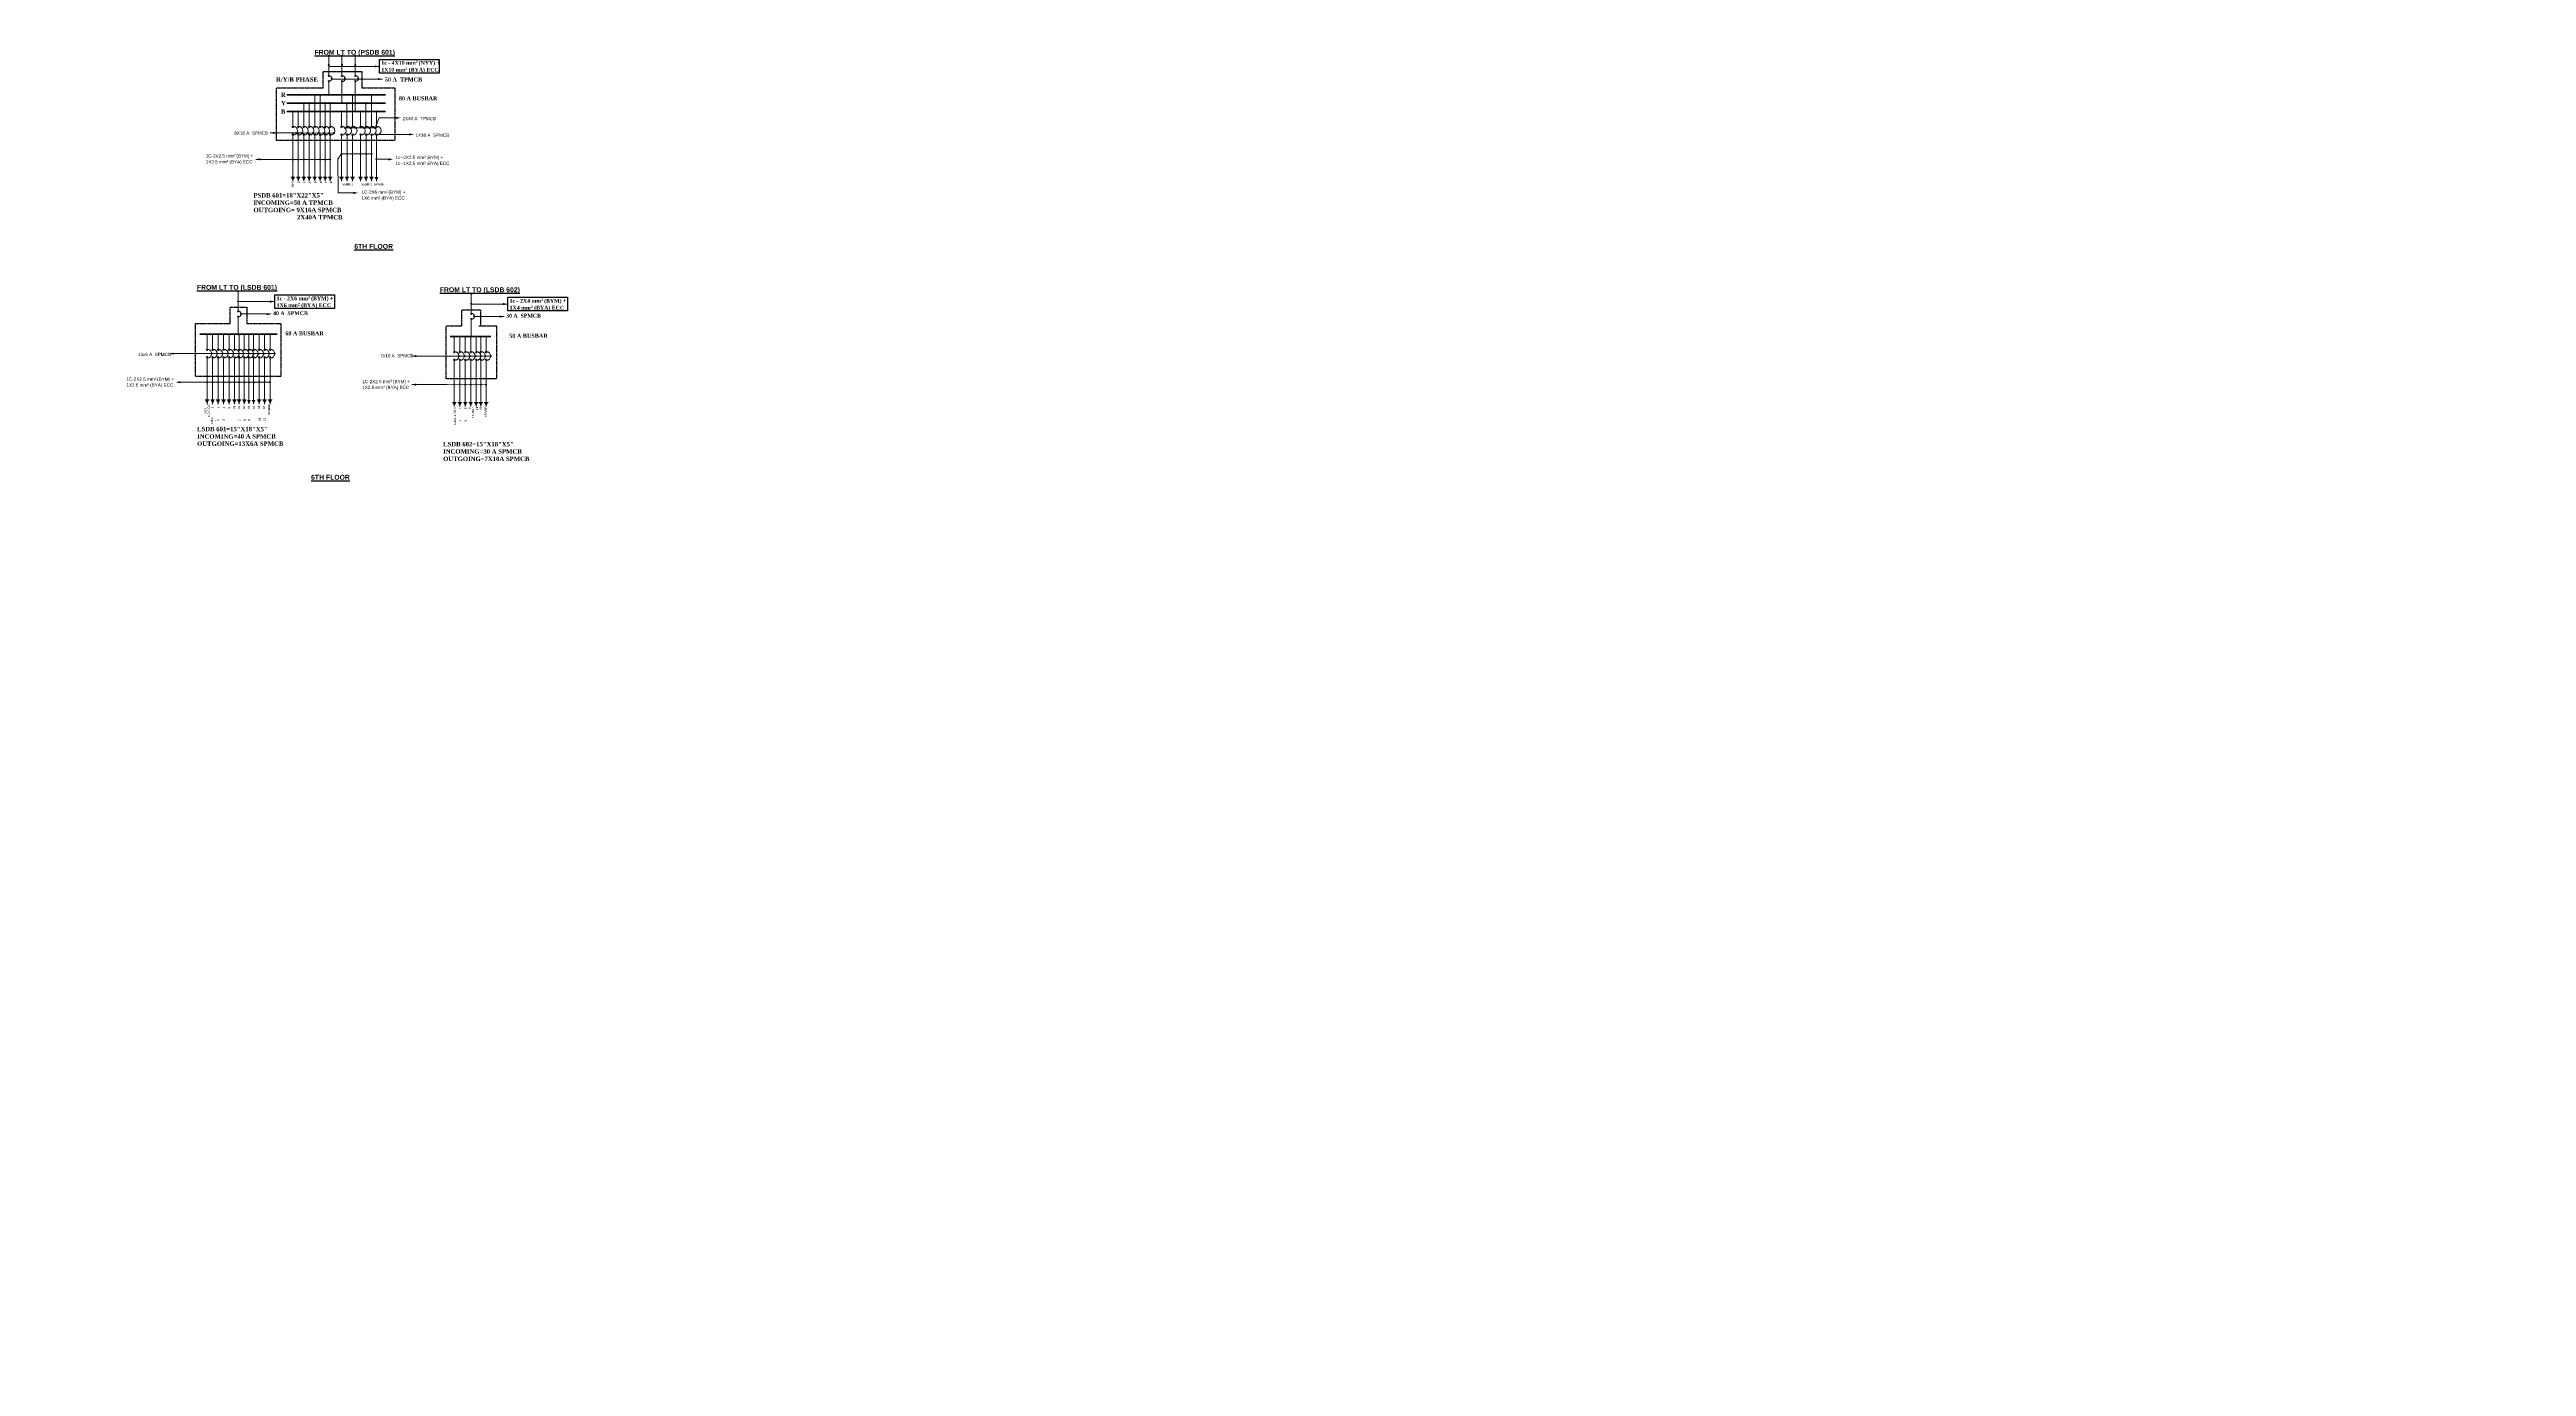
# Model space of a CAD drawing. Header units: inches. Extents: x -12 to 20935469, y -1604 to 24729220.
# Drawn here: x 20826335 to 20829956, y 24648450 to 24650375 of the extents above; entities that cross this region are included whole.
import ezdxf

# ---------------------------------------------------------------- set-up
doc = ezdxf.new("R2010")
doc.units = ezdxf.units.IN
doc.header["$LTSCALE"] = 0.03
doc.header["$MEASUREMENT"] = 0
doc.header["$PDMODE"] = 32
doc.header["$PDSIZE"] = 15
for name, pattern in [('DASHDOT', [1, 0.5, -0.25, 0, -0.25]), ('DASHDOTX2', [2, 1, -0.5, 0, -0.5]), ('DOT', [0.25, 0, -0.25])]:
    doc.linetypes.add(name, pattern=pattern)
for name, color, linetype in [('AC TEXT', 151, 'DOT'), ('FDB', 5, 'Continuous'), ('GUTLI', 7, 'Continuous'), ('H', 154, 'Continuous'), ('SSDB TXT', 7, 'Continuous'), ('TEXT', 7, 'Continuous')]:
    doc.layers.add(name, color=color, linetype=linetype)
for name, color, linetype, lineweight in [('CIRCUIT', 7, 'Continuous', 0), ('CKT-CABLE', 3, 'Continuous', 9), ('ELECT', 8, 'Continuous', 0), ('Hatch', 253, 'Continuous', 15), ('Power pts', 6, 'DASHDOTX2', 25), ('SB', 1, 'DASHDOT', 30)]:
    doc.layers.add(name, color=color, linetype=linetype, lineweight=lineweight)
doc.styles.add('MtXpl_Swis721_Lt_BT', font='swissl.ttf')
doc.styles.get("Standard").update_dxf_attribs({"font": 'timesbd.ttf'})
doc.dimstyles.new('arch grid', dxfattribs={"dimtxt": 250, "dimasz": 100, "dimexe": 10, "dimexo": 10, "dimgap": 0.09, "dimtad": 0, "dimdec": 0, "dimzin": 0, "dimdsep": 46, "dimtxsty": 'Standard', "dimblk": 'DOT', "dimcen": 50, "dimdle": 50, "dimclrd": 256, "dimclre": 256, "dimadec": 0, "dimazin": 0, "dimtfac": 1, "dimtdec": 0, "dimtofl": 0, "dimtmove": 0, "dimatfit": 3, "dimldrblk": 'DOT', "dimfxl": 200, "dimfxlon": 1, "dimtolj": 1, "dimtzin": 0, "dimlwd": -1, "dimlwe": -1, "dimarcsym": 1})

# ---------------------------------------------------------------- blocks, each defined once
blk = doc.blocks.new('CIRCUIT')
at = {"layer": 'CIRCUIT'}
h = blk.add_hatch(color=256, dxfattribs=at)
h.dxf.hatch_style = 1
h.paths.add_polyline_path([(-12531.4, -5028.8), (-12534.2, -5028.8), (-12531.4, -5034.8)])
h.paths.add_polyline_path([(-12528.6, -5028.8), (-12531.4, -5028.8), (-12531.4, -5034.8)])
at = {"layer": 'CIRCUIT', "linetype": 'ByBlock', "ltscale": 10}
for p, q in [((-12531.4, -4932.7), (-12531.4, -4954.4)), ((-12531.4, -4967.7), (-12531.4, -5028.8)), ((-12531.4, -5028.8), (-12531.4, -5034.8))]:
    blk.add_line(p, q, dxfattribs=at)
at = {"layer": 'CIRCUIT'}
blk.add_line((-12534.2, -5028.8), (-12528.6, -5028.8), dxfattribs=at)
at = {"layer": 'CIRCUIT', "linetype": 'ByBlock', "ltscale": 10}
for centre in [(-12531.4, -4955.5), (-12531.4, -4966.6)]:
    blk.add_circle(centre, 1.11, dxfattribs=at)
at = {"layer": 'CIRCUIT'}
blk.add_arc((-12531.4, -4961.1), 6.65, 270.0451, 89.9549, dxfattribs=at)
blk = doc.blocks.new('circle')
at = {"layer": 'H'}
h = blk.add_hatch(color=256, dxfattribs=at)
h.dxf.hatch_style = 1
h.paths.add_polyline_path([(20826700.3, 24643785.8, 1), (20826698.8, 24643785.8, 1)])
at = {"layer": 'CIRCUIT'}
blk.add_circle((20826699.6, 24643785.8), 0.744, dxfattribs=at)
blk = doc.blocks.new('LSDB CON')
at = {"layer": 'CIRCUIT'}
for p, q in [((20826699.4, 24647886.9), (20826699.4, 24647858.1)), ((20826699.4, 24647849.2), (20826699.4, 24647834.3)), ((20826699.4, 24647834.3), (20826699.4, 24647824.2))]:
    blk.add_line(p, q, dxfattribs=at)
for centre in [(20826699.4, 24647872.1), (20826699.4, 24647857.4), (20826699.4, 24647849.9)]:
    blk.add_circle(centre, 0.744, dxfattribs=at)
blk.add_arc((20826699.3, 24647853.6), 4.47, 270.9281, 89.0719, dxfattribs=at)
at = {"layer": 'AC TEXT'}
for p in [(-0.2, 4101.1), (-0.2, 4086.3), (-0.2, 4038.3), (4.2, 4067.8)]:
    blk.add_blockref('circle', p, dxfattribs=at)
blk = doc.blocks.new('PSDB CON')
at = {"layer": 'CIRCUIT'}
for p, q in [((20826882.1, 24643866.2), (20826882.1, 24643837.4)), ((20826901.4, 24643866.2), (20826901.4, 24643837.4)), ((20826920.8, 24643866.2), (20826920.8, 24643837.4)), ((20826882.1, 24643828.5), (20826882.1, 24643809)), ((20826901.4, 24643828.4), (20826901.4, 24643797)), ((20826920.8, 24643828.5), (20826920.8, 24643785))]:
    blk.add_line(p, q, dxfattribs=at)
for centre in [(20826882.1, 24643836.7), (20826882.1, 24643829.3), (20826901.4, 24643836.6), (20826901.4, 24643829.2), (20826920.8, 24643836.7), (20826920.8, 24643829.3)]:
    blk.add_circle(centre, 0.744, dxfattribs=at)
for centre in [(20826882, 24643833), (20826901.3, 24643832.9), (20826920.8, 24643833)]:
    blk.add_arc(centre, 4.47, 270.9281, 89.0719, dxfattribs=at)
at = {"layer": 'Hatch'}
blk.add_circle((20826886.5, 24643832.9), 0.744, dxfattribs=at)
at = {"layer": 'AC TEXT'}
for p in [(182.5, 80.4), (182.5, 67.2), (201.9, 80.4), (201.9, 67.2), (221.3, 80.4), (221.3, 67.2), (182.5, 23.2), (186.9, 47.1), (206.3, 47.1), (225.7, 47.1), (201.9, 11.2), (221.3, -0.8)]:
    blk.add_blockref('circle', p, dxfattribs=at)
blk = doc.blocks.new('A')
at = {"layer": 'Power pts'}
for points in [[(20826820.7, 24664131.2), (20826820.7, 24664155.2), (20826877.2, 24664155.2)], [(20826843.4, 24664155.2), (20826877.2, 24664155.2), (20826877.2, 24664131.2)]]:
    blk.add_lwpolyline(points, dxfattribs=at)
blk = doc.blocks.new('SDB')
at = {"layer": 'CIRCUIT'}
h = blk.add_hatch(color=256, dxfattribs=at)
h.dxf.hatch_style = 1
h.paths.add_polyline_path([(-12942.1, -7596), (-12944.9, -7596), (-12942.1, -7602)])
h.paths.add_polyline_path([(-12939.3, -7596), (-12942.1, -7596), (-12942.1, -7602)])
h = blk.add_hatch(color=256, dxfattribs=at)
h.dxf.hatch_style = 1
h.paths.add_polyline_path([(-12934.1, -7596), (-12936.9, -7596), (-12934.1, -7602)])
h.paths.add_polyline_path([(-12931.3, -7596), (-12934.1, -7596), (-12934.1, -7602)])
h = blk.add_hatch(color=256, dxfattribs=at)
h.dxf.hatch_style = 1
h.paths.add_polyline_path([(-12926.1, -7596), (-12928.9, -7596), (-12926.1, -7602)])
h.paths.add_polyline_path([(-12923.3, -7596), (-12926.1, -7596), (-12926.1, -7602)])
at = {"layer": 'CIRCUIT', "linetype": 'ByBlock', "ltscale": 10}
for p, q in [((-12934.2, -7488), (-12934.2, -7521.7)), ((-12926.2, -7475.9), (-12926.2, -7521.7)), ((-12942.1, -7500), (-12942.1, -7521.7)), ((-12942.1, -7535), (-12942.1, -7596)), ((-12934.1, -7535), (-12934.1, -7596)), ((-12926.1, -7535), (-12926.1, -7596)), ((-12942.1, -7596), (-12942.1, -7602)), ((-12934.1, -7596), (-12934.1, -7602)), ((-12926.1, -7596), (-12926.1, -7602))]:
    blk.add_line(p, q, dxfattribs=at)
at = {"layer": 'CIRCUIT'}
for p, q in [((-12944.9, -7596), (-12939.3, -7596)), ((-12936.9, -7596), (-12931.3, -7596)), ((-12928.9, -7596), (-12923.3, -7596))]:
    blk.add_line(p, q, dxfattribs=at)
at = {"layer": 'CIRCUIT', "linetype": 'ByBlock', "ltscale": 10}
for centre in [(-12942.1, -7522.8), (-12934.1, -7522.8), (-12926.1, -7522.8), (-12942.1, -7533.9), (-12934.1, -7533.9), (-12926.1, -7533.9)]:
    blk.add_circle(centre, 1.11, dxfattribs=at)
at = {"layer": 'CIRCUIT'}
for centre in [(-12942.1, -7528.3), (-12934.1, -7528.3), (-12926.1, -7528.3)]:
    blk.add_arc(centre, 6.65, 270.0451, 89.9549, dxfattribs=at)
blk = doc.blocks.new('_Oblique')
at = {"color": 0, "linetype": 'ByBlock', "lineweight": -2}
blk.add_line((-0.5, -0.5), (0.5, 0.5), dxfattribs=at)
blk = doc.blocks.new('*D363')
at = {"ltscale": 50, "transparency": 16777216}
for p, q in [((3479.2, 24649574.1), (3479.2, 24649400.8)), ((3479.4, 24649524.1), (3469.2, 24649524.1)), ((3479.4, 24649400.8), (3469.2, 24649400.8)), ((3479.2, 24649400.8), (3479.2, 8350.7))]:
    blk.add_line(p, q, dxfattribs=at)
at = {"layer": 'Defpoints', "color": 0, "ltscale": 50, "transparency": 16777216}
for p in [(20846678.2, 24649524.1), (3479.2, 24649400.8), (20846678.2, 24649400.8)]:
    blk.add_point(p, dxfattribs=at)
at = {"ltscale": 50, "transparency": 16777216, "xscale": 100, "yscale": 100, "zscale": 100}
for p, rotation in [((3479.2, 24649524.1), 90), ((3479.2, 24649400.8), 270)]:
    blk.add_blockref('_Oblique', p, dxfattribs=dict(at, rotation=rotation))
at = {"color": 0, "ltscale": 50, "transparency": 16777216, "insert": (3479.2, 3397.6), "char_height": 250, "attachment_point": 5, "rotation": 90}
blk.add_mtext('\\A1;{\\H8.57143x;300mm}', dxfattribs=at)
blk = doc.blocks.new('_Dot')
at = {"color": 0, "linetype": 'ByBlock', "lineweight": -2}
blk.add_line((-0.5, 0), (-1, 0), dxfattribs=at)
at = {"color": 0, "linetype": 'ByBlock', "const_width": 0.5}
blk.add_lwpolyline([(-0.25, 0, 1), (0.25, 0, 1)], format="xyb", close=True, dxfattribs=at)

msp = doc.modelspace()

# ---------------------------------------------------------------- hatches: boundary and pattern name
at = {"layer": 'CIRCUIT', "linetype": 'ByBlock', "ltscale": 10}
h = msp.add_hatch(color=256, dxfattribs=at)
h.dxf.hatch_style = 1
h.paths.add_polyline_path([(20826706.6, 24650188.4), (20826703.8, 24650188.4), (20826706.6, 24650182.4)])
h.paths.add_polyline_path([(20826709.4, 24650188.4), (20826706.6, 24650188.4), (20826706.6, 24650182.4)])
h = msp.add_hatch(color=256, dxfattribs=at)
h.dxf.hatch_style = 1
h.paths.add_polyline_path([(20826714.6, 24650188.4), (20826711.8, 24650188.4), (20826714.6, 24650182.4)])
h.paths.add_polyline_path([(20826717.4, 24650188.4), (20826714.6, 24650188.4), (20826714.6, 24650182.4)])
h = msp.add_hatch(color=256, dxfattribs=at)
h.dxf.hatch_style = 1
h.paths.add_polyline_path([(20826722.6, 24650188.4), (20826719.8, 24650188.4), (20826722.6, 24650182.4)])
h.paths.add_polyline_path([(20826725.4, 24650188.4), (20826722.6, 24650188.4), (20826722.6, 24650182.4)])
h = msp.add_hatch(color=256, dxfattribs=at)
h.dxf.hatch_style = 1
h.paths.add_polyline_path([(20826730.6, 24650188.4), (20826727.8, 24650188.4), (20826730.6, 24650182.4)])
h.paths.add_polyline_path([(20826733.4, 24650188.4), (20826730.6, 24650188.4), (20826730.6, 24650182.4)])
h = msp.add_hatch(color=256, dxfattribs=at)
h.dxf.hatch_style = 1
h.paths.add_polyline_path([(20826737.8, 24650188.4), (20826735.1, 24650188.4), (20826737.8, 24650182.4)])
h.paths.add_polyline_path([(20826740.6, 24650188.4), (20826737.8, 24650188.4), (20826737.8, 24650182.4)])
h = msp.add_hatch(color=256, dxfattribs=at)
h.dxf.hatch_style = 1
h.paths.add_polyline_path([(20826745.2, 24650188.4), (20826742.4, 24650188.4), (20826745.2, 24650182.4)])
h.paths.add_polyline_path([(20826748, 24650188.4), (20826745.2, 24650188.4), (20826745.2, 24650182.4)])
h = msp.add_hatch(color=256, dxfattribs=at)
h.dxf.hatch_style = 1
h.paths.add_polyline_path([(20826812.9, 24650188.4), (20826810.1, 24650188.4), (20826812.9, 24650182.4)])
h.paths.add_polyline_path([(20826815.7, 24650188.4), (20826812.9, 24650188.4), (20826812.9, 24650182.4)])
h = msp.add_hatch(color=256, dxfattribs=at)
h.dxf.hatch_style = 1
h.paths.add_polyline_path([(20826626.5, 24649862.8), (20826623.7, 24649862.8), (20826626.5, 24649856.8)])
h.paths.add_polyline_path([(20826629.3, 24649862.8), (20826626.5, 24649862.8), (20826626.5, 24649856.8)])
h = msp.add_hatch(color=256, dxfattribs=at)
h.dxf.hatch_style = 1
h.paths.add_polyline_path([(20826633.3, 24649862.8), (20826630.5, 24649862.8), (20826633.3, 24649856.8)])
h.paths.add_polyline_path([(20826636.1, 24649862.8), (20826633.3, 24649862.8), (20826633.3, 24649856.8)])

# ---------------------------------------------------------------- linework, layer by layer
for p, q in [((20826706.6, 24650296.5), (20826706.6, 24650262.7)), ((20826714.6, 24650296.5), (20826714.6, 24650262.7)), ((20826714.6, 24650296.5), (20826714.6, 24650262.7)), ((20826722.6, 24650308.5), (20826722.6, 24650262.7)), ((20826730.6, 24650308.5), (20826730.6, 24650262.7)), ((20826737.8, 24650296.5), (20826737.8, 24650262.7)), ((20826745.2, 24650296.5), (20826745.2, 24650262.7)), ((20826812.9, 24650284.4), (20826812.9, 24650262.7)), ((20826698.6, 24650265), (20826698.6, 24650262.7)), ((20826703.8, 24650256.1), (20826703.8, 24650256.1)), ((20826706.6, 24650249.4), (20826706.6, 24650188.4)), ((20826714.6, 24650249.4), (20826714.6, 24650188.4)), ((20826722.6, 24650249.4), (20826722.6, 24650188.4)), ((20826730.6, 24650249.4), (20826730.6, 24650188.4)), ((20826737.8, 24650249.4), (20826737.8, 24650188.4)), ((20826745.2, 24650249.4), (20826745.2, 24650188.4)), ((20826751.1, 24650256.1), (20826751.1, 24650256.1)), ((20826812.9, 24650249.4), (20826812.9, 24650188.4)), ((20826713.2, 24650214.1), (20826713.2, 24650214.1)), ((20826703.8, 24650188.4), (20826709.4, 24650188.4)), ((20826706.6, 24650188.4), (20826706.6, 24650182.4)), ((20826711.8, 24650188.4), (20826717.4, 24650188.4)), ((20826714.6, 24650188.4), (20826714.6, 24650182.4)), ((20826719.8, 24650188.4), (20826725.4, 24650188.4)), ((20826722.6, 24650188.4), (20826722.6, 24650182.4)), ((20826727.8, 24650188.4), (20826733.4, 24650188.4)), ((20826730.6, 24650188.4), (20826730.6, 24650182.4)), ((20826735.1, 24650188.4), (20826740.6, 24650188.4)), ((20826737.8, 24650188.4), (20826737.8, 24650182.4)), ((20826742.4, 24650188.4), (20826748, 24650188.4)), ((20826745.2, 24650188.4), (20826745.2, 24650182.4)), ((20826812.9, 24650188.4), (20826812.9, 24650182.4)), ((20826626.5, 24649958.8), (20826626.5, 24649937.1)), ((20826633.3, 24649958.8), (20826633.3, 24649937.1)), ((20826565.2, 24649939.3), (20826565.2, 24649937.1)), ((20826578.5, 24649930.5), (20826578.5, 24649930.5)), ((20826594.5, 24649930.5), (20826594.5, 24649930.5)), ((20826626.5, 24649923.8), (20826626.5, 24649862.8)), ((20826633.3, 24649923.8), (20826633.3, 24649862.8)), ((20826926.7, 24649935.8), (20826926.7, 24649933.6)), ((20826933.3, 24649955.3), (20826933.3, 24649955.3)), ((20826933.3, 24649955.2), (20826933.3, 24649955.2)), ((20826939.9, 24649926.9), (20826939.9, 24649926.9)), ((20826939.9, 24649926.8), (20826939.9, 24649926.8)), ((20826949.3, 24649955.3), (20826949.3, 24649955.3)), ((20826955.9, 24649926.9), (20826955.9, 24649926.9)), ((20826571.9, 24649888.5), (20826571.9, 24649888.5)), ((20826626.5, 24649862.8), (20826626.5, 24649856.8)), ((20826633.3, 24649862.8), (20826633.3, 24649856.8)), ((20826933.3, 24649885), (20826933.3, 24649885))]:
    msp.add_line(p, q, dxfattribs=at)
for centre in [(20826706.6, 24650261.6), (20826706.6, 24650250.5), (20826714.6, 24650261.6), (20826714.6, 24650250.5), (20826722.6, 24650261.6), (20826722.6, 24650250.5), (20826730.6, 24650261.6), (20826730.6, 24650250.5), (20826737.8, 24650261.6), (20826737.8, 24650250.5), (20826745.2, 24650261.6), (20826745.2, 24650250.5), (20826812.9, 24650261.6), (20826812.9, 24650250.5), (20826626.5, 24649936), (20826626.5, 24649924.9), (20826633.3, 24649936), (20826633.3, 24649924.9)]:
    msp.add_circle(centre, 1.11, dxfattribs=at)
for centre in [(20826706.6, 24650256.1), (20826714.6, 24650256.1), (20826722.6, 24650256.1), (20826730.6, 24650256.1), (20826737.8, 24650256.1), (20826745.2, 24650256.1), (20826812.9, 24650256.1), (20826626.5, 24649930.5), (20826633.3, 24649930.5)]:
    msp.add_arc(centre, 6.65, 270.0451, 89.9549, dxfattribs=at)
at = {"layer": 'CKT-CABLE', "transparency": 33554666}
for p, q in [((20826743.1, 24650350.1), (20826817.3, 24650350.1)), ((20826747.5, 24650331.6), (20826821.8, 24650331.6)), ((20826657.4, 24650252.9), (20826704.4, 24650252.9)), ((20826703.7, 24650252.9), (20826750.9, 24650252.7)), ((20826767, 24650260.3), (20826810.8, 24650260.3)), ((20826810.8, 24650260.3), (20826816.7, 24650274.9)), ((20826816.7, 24650274.9), (20826841.9, 24650274.9)), ((20826817.8, 24650250.7), (20826838.2, 24650250.7)), ((20826838.2, 24650250.7), (20826860.9, 24650250.7)), ((20826636.6, 24650214.3), (20826722.6, 24650214.3)), ((20826721.4, 24650214.3), (20826737.8, 24650214.3)), ((20826728.8, 24650214.3), (20826745.2, 24650214.3)), ((20826761.8, 24650222.2), (20826756.6, 24650214.6)), ((20826756.6, 24650214.6), (20826756.7, 24650165.3)), ((20826761.8, 24650222.2), (20826805.7, 24650222.3)), ((20826812.9, 24650214.7), (20826830.6, 24650214.7)), ((20826756.7, 24650165.3), (20826782.6, 24650165.3)), ((20826610.4, 24650006.4), (20826664.3, 24650006.4)), ((20826951.5, 24650002.8), (20827004.9, 24650002.8)), ((20826614.8, 24649988.6), (20826657.8, 24649988.4)), ((20826955.8, 24649984.5), (20826999.6, 24649984.5)), ((20826516.5, 24649930.4), (20826559.1, 24649930.4)), ((20826550.4, 24649930.4), (20826664.7, 24649930.5)), ((20826865.5, 24649926.9), (20826916.2, 24649926.9)), ((20826916.2, 24649926.9), (20826979.1, 24649926.9)), ((20826525.3, 24649888.6), (20826657.4, 24649888.6)), ((20826619, 24649888.6), (20826623.3, 24649888.6)), ((20826621.4, 24649888.6), (20826627.4, 24649888.6)), ((20826635, 24649888.6), (20826642.6, 24649888.6)), ((20826864.6, 24649885.1), (20826916.2, 24649885.1)), ((20826916.2, 24649885.1), (20826973.2, 24649885))]:
    msp.add_line(p, q, dxfattribs=at)
at = {"layer": 'CKT-CABLE'}
for points in [[(20826817.4, 24650350.1, 0, 3.14, 0), (20826810.5, 24650350.1, 3.14, 3.14, 0)], [(20826821.8, 24650331.6, 0, 3.14, 0), (20826814.9, 24650331.6, 3.14, 3.14, 0)], [(20826657, 24650252.9, 0, 3.14, 0), (20826663.8, 24650252.9, 3.14, 3.14, 0)], [(20826848.3, 24650274.9, 0, 3.14, 0), (20826841.4, 24650274.9, 3.14, 3.14, 0)], [(20826867.8, 24650250.7, 0, 3.14, 0), (20826860.9, 24650250.7, 3.14, 3.14, 0)], [(20826636.2, 24650214.3, 0, 3.14, 0), (20826643.1, 24650214.3, 3.14, 3.14, 0)], [(20826837.3, 24650214.3, 0, 3.14, 0), (20826830.4, 24650214.3, 3.14, 3.14, 0)], [(20826786, 24650165.3, 0, 3.14, 0), (20826779.1, 24650165.3, 3.14, 3.14, 0)], [(20826664.3, 24650006.4, 0, 3.14, 0), (20826657.4, 24650006.4, 3.14, 3.14, 0)], [(20827004.9, 24650002.8, 0, 3.14, 0), (20826998.1, 24650002.8, 3.14, 3.14, 0)], [(20826659, 24649988.1, 0, 3.14, 0), (20826652.2, 24649988.1, 3.14, 3.14, 0)], [(20826999.7, 24649984.5, 0, 3.14, 0), (20826992.8, 24649984.5, 3.14, 3.14, 0)], [(20826509.7, 24649930.4, 0, 3.14, 0), (20826516.5, 24649930.4, 3.14, 3.14, 0)], [(20826864.2, 24649926.9, 0, 3.14, 0), (20826871.1, 24649926.9, 3.14, 3.14, 0)], [(20826519.4, 24649888.6, 0, 3.14, 0), (20826526.2, 24649888.6, 3.14, 3.14, 0)], [(20826864.2, 24649885.1, 0, 3.14, 0), (20826871.1, 24649885.1, 3.14, 3.14, 0)]]:
    msp.add_lwpolyline(points, format="xyseb", dxfattribs=at)
at = {"layer": 'ELECT', "color": 5, "linetype": 'ByBlock', "lineweight": 35, "ltscale": 10}
for p, q in [((20826681.7, 24650308.5), (20826729.8, 24650308.5)), ((20826681.7, 24650296.5), (20826730.6, 24650296.5)), ((20826681.7, 24650284.4), (20826730.6, 24650284.4)), ((20826729.4, 24650308.5), (20826761.8, 24650308.5)), ((20826729.4, 24650296.5), (20826761.8, 24650296.5)), ((20826729.4, 24650284.4), (20826761.8, 24650284.4)), ((20826761.8, 24650308.5), (20826826.1, 24650308.5)), ((20826761.8, 24650296.5), (20826826.1, 24650296.5)), ((20826761.8, 24650284.4), (20826826.1, 24650284.4)), ((20826554.8, 24649958.8), (20826623.3, 24649958.8)), ((20826621.4, 24649958.8), (20826667.7, 24649958.8)), ((20826920.5, 24649955.3), (20826980.3, 24649955.3))]:
    msp.add_line(p, q, dxfattribs=at)
at = {"layer": 'Power pts'}
for points in [[(20826729.4, 24650242), (20826666.6, 24650242), (20826666.6, 24650318.6), (20826734.9, 24650318.6)], [(20826791.3, 24650318.6), (20826839.7, 24650318.6), (20826839.7, 24650242), (20826811.5, 24650242)], [(20826811.5, 24650242), (20826729.4, 24650242)], [(20826599, 24649974.5), (20826599, 24649998.1), (20826623.4, 24649998.1)], [(20826623.4, 24649998.1), (20826623.4, 24649974.5)], [(20826937.8, 24649971), (20826937.8, 24649994.6), (20826965.1, 24649994.6), (20826965.1, 24649971)], [(20826575.9, 24649897.1), (20826548.5, 24649897.1), (20826548.5, 24649974.5), (20826575.9, 24649974.5)], [(20826575.9, 24649974.5), (20826599, 24649974.5)], [(20826623.4, 24649974.5), (20826665.2, 24649974.5)], [(20826665.2, 24649974.5), (20826672.9, 24649974.5), (20826672.9, 24649897.1), (20826665.2, 24649897.1)], [(20826914.7, 24649893.6), (20826914.7, 24649971)], [(20826914.7, 24649971), (20826916.2, 24649971)], [(20826914.7, 24649971), (20826937.8, 24649971)], [(20826962.7, 24649971), (20826988.6, 24649971)], [(20826974.8, 24649971), (20826977.3, 24649971)], [(20826988.6, 24649971), (20826988.6, 24649893.6)], [(20826619.7, 24649897.1), (20826567.1, 24649897.1)], [(20826669.1, 24649897.1), (20826619.7, 24649897.1)], [(20826916.2, 24649893.6), (20826914.7, 24649893.6)], [(20826988.6, 24649893.6), (20826916.2, 24649893.6)], [(20826981.1, 24649893.6), (20826977.3, 24649893.6)]]:
    msp.add_lwpolyline(points, dxfattribs=at)
at = {"layer": 'SB', "color": 1, "linetype": 'ByBlock', "lineweight": -2}
for points in [[(20826817.4, 24650360.1), (20826904.6, 24650360), (20826904.6, 24650340), (20826817.4, 24650340)], [(20826664.3, 24650016.4), (20826751.5, 24650016.3), (20826751.5, 24649996.3), (20826664.3, 24649996.3)], [(20827004.9, 24650012.9), (20827092.2, 24650012.8), (20827092.2, 24649992.8), (20827004.9, 24649992.8)]]:
    msp.add_lwpolyline(points, close=True, dxfattribs=at)

# ---------------------------------------------------------------- block references
at = {"layer": 'AC TEXT'}
for name, p in [('PSDB CON', (-139, 6499.4)), ('circle', (-9, 6498.6)), ('circle', (-1, 6498.6)), ('circle', (7, 6510.7)), ('circle', (15, 6510.7)), ('circle', (15, 6510.7)), ('circle', (23, 6522.7)), ('circle', (31, 6522.7)), ('circle', (38.3, 6510.7)), ('circle', (45.7, 6510.7)), ('circle', (62.3, 6498.6)), ('circle', (70.2, 6510.7)), ('circle', (78.2, 6522.7)), ('circle', (90.1, 6498.6)), ('circle', (98, 6510.7)), ('circle', (106, 6522.7)), ('circle', (113.3, 6498.6)), ('circle', (-3.1, 6467.1)), ('circle', (4.9, 6467.1)), ('circle', (12.9, 6467.1)), ('circle', (20.9, 6467.1)), ('circle', (28.9, 6467.1)), ('circle', (36.9, 6467.1)), ('circle', (44, 6466.9)), ('circle', (51.4, 6467.1)), ('circle', (67.4, 6474.5)), ('circle', (75.4, 6474.2)), ('circle', (83.4, 6474.5)), ('circle', (95.2, 6474.5)), ('circle', (103.2, 6474.2)), ('circle', (111.2, 6474.5)), ('circle', (118, 6465.6)), ('circle', (-9, 6428.5)), ('circle', (-1, 6428.5)), ('circle', (7, 6428.5)), ('circle', (15, 6428.5)), ('circle', (23, 6428.5)), ('circle', (31, 6428.5)), ('circle', (38.3, 6428.5)), ('circle', (45.7, 6428.5)), ('circle', (62.3, 6436.4)), ('circle', (70.3, 6436.4)), ('circle', (78.3, 6436.4)), ('circle', (90.1, 6436.4)), ('circle', (98.1, 6436.4)), ('circle', (106.1, 6436.4)), ('circle', (113.3, 6428.8)), ('LSDB CON', (-88.9, 2134.7)), ('LSDB CON', (252.1, 2131.1)), ('circle', (-134.3, 6172.9)), ('circle', (-126.3, 6172.9)), ('circle', (-118.3, 6172.9)), ('circle', (-110.3, 6172.9)), ('circle', (-102.3, 6172.9)), ('circle', (-94.3, 6172.9)), ('circle', (-94.3, 6172.9)), ('circle', (-87.6, 6172.9)), ('circle', (-79.8, 6172.9)), ('circle', (-73, 6172.9)), ('circle', (-66.2, 6172.9)), ('circle', (-58.2, 6172.9)), ('circle', (-50.2, 6172.9)), ('circle', (-42.2, 6172.9)), ('circle', (-127.7, 6144.6)), ('circle', (-119.7, 6144.7)), ('circle', (-111.7, 6144.7)), ('circle', (-103.7, 6145)), ('circle', (-95.7, 6144.7)), ('circle', (-87.7, 6144.6)), ('circle', (-80.9, 6144.6)), ('circle', (-73.2, 6144.7)), ('circle', (-66.4, 6144.5)), ('circle', (-59.6, 6144.5)), ('circle', (-51.6, 6144.7)), ('circle', (-43.6, 6144.7)), ('circle', (-35.6, 6144.7)), ('circle', (227.2, 6169.5)), ('circle', (233.8, 6141.1)), ('circle', (235.2, 6169.5)), ('circle', (241.8, 6141.1)), ('circle', (243.2, 6169.5)), ('circle', (249.8, 6141.1)), ('circle', (251.2, 6169.5)), ('circle', (257.8, 6141.1)), ('circle', (259.2, 6169.5)), ('circle', (265.8, 6141.1)), ('circle', (265.9, 6169.5)), ('circle', (272.6, 6141.1)), ('circle', (273.7, 6169.5)), ('circle', (280.3, 6141.1)), ('circle', (-134.3, 6102.8)), ('circle', (-126.3, 6102.8)), ('circle', (-118.3, 6102.8)), ('circle', (-110.3, 6102.8)), ('circle', (-102.3, 6102.7)), ('circle', (-94.3, 6102.7)), ('circle', (-87.6, 6102.8)), ('circle', (-79.8, 6102.8)), ('circle', (-73, 6102.8)), ('circle', (-66.2, 6102.8)), ('circle', (-58.2, 6102.7)), ('circle', (-50.2, 6102.7)), ('circle', (-42.2, 6102.7)), ('circle', (227.1, 6099.3)), ('circle', (235.1, 6099.3)), ('circle', (243.1, 6099.3)), ('circle', (251.1, 6099.3)), ('circle', (259.1, 6099.3)), ('circle', (265.9, 6099.3)), ('circle', (273.6, 6099.2))]:
    msp.add_blockref(name, p, dxfattribs=at)
at = {"layer": 'CIRCUIT', "linetype": 'ByBlock', "ltscale": 10}
for p in [(20839222, 24655217.2), (20839230, 24655217.2), (20839096.7, 24654891.5), (20839104.7, 24654891.5), (20839112.7, 24654891.5), (20839120.7, 24654891.5), (20839128.7, 24654891.5), (20839136.7, 24654891.5), (20839143.4, 24654891.5), (20839151.1, 24654891.5), (20839172.7, 24654891.5), (20839180.7, 24654891.5), (20839188.8, 24654891.5), (20839458.1, 24654888), (20839466.1, 24654888), (20839474.1, 24654888), (20839482.1, 24654888), (20839490.1, 24654888), (20839496.8, 24654888), (20839504.6, 24654888)]:
    msp.add_blockref('CIRCUIT', p, dxfattribs=at)
at = {"layer": 'GUTLI'}
for p in [(20839703.9, 24657784.4), (20839731.7, 24657784.4)]:
    msp.add_blockref('SDB', p, dxfattribs=at)
at = {"layer": 'SSDB TXT'}
msp.add_blockref('A', (-85.8, -13812.7), dxfattribs=at)

# ---------------------------------------------------------------- texts
at = {"layer": 'FDB', "color": 3, "char_height": 7.15, "width": 320.294, "attachment_point": 1}
for s, insert in [('{\\fArial|b1|i0|c0|p34;\\LFROM LT TO (PSDB 601)}', (20826722.3, 24650374.3)), ('{\\fArial|b1|i0|c0|p34;\\L6TH FLOOR}', (20826780.5, 24650090.7)), ('{\\fArial|b1|i0|c0|p34;\\LFROM LT TO (LSDB 601)}', (20826550.4, 24650030.8)), ('{\\fArial|b1|i0|c0|p34;\\LFROM LT TO (LSDB 602)}', (20826905.5, 24650027.3)), ('{\\fArial|b1|i0|c0|p34;\\L6TH FLOOR}', (20826717.3, 24649753.3))]:
    msp.add_mtext(s, dxfattribs=dict(at, insert=insert))
at = {"layer": 'TEXT', "style": 'MtXpl_Swis721_Lt_BT'}
for s, p in [('13x6 A  SPMCB', (20826464.1, 24649926.8)), ('7x10 A  SPMCB', (20826818.7, 24649925))]:
    msp.add_text(s, height=4.786, dxfattribs=at).set_placement(p)
at = {"layer": 'TEXT', "color": 0, "char_height": 5.571, "width": 251.33, "attachment_point": 1}
for s, insert in [('1c - 4X10 mm{\\H1.0833x;²\\fMS Shell Dlg 2|b0|i0|c0|p0;\\H0.65385x; }(NYY) +\\P1X10 mm{\\H1.0833x;²} (BYA) ECC', (20826820, 24650358.5)), ('1c - 2X6 mm{\\H1.0833x;²\\fMS Shell Dlg 2|b0|i0|c0|p0;\\H0.65385x; }(BYM) +\\P1X6 mm{\\H1.0833x;²} (BYA) ECC', (20826667, 24650014.4)), ('1c - 2X4 mm{\\H1.0833x;²\\fMS Shell Dlg 2|b0|i0|c0|p0;\\H0.65385x; }(BYM) +\\P1X4 mm{\\H1.0833x;²} (BYA) ECC', (20827007.6, 24650010.8)), ('40 A  SPMCB', (20826661.8, 24649992.2)), ('30 A  SPMCB', (20827002.5, 24649988.6))]:
    msp.add_mtext(s, dxfattribs=dict(at, insert=insert))
at = {"layer": 'TEXT', "attachment_point": 1}
for s, insert, char_height, width in [('R/Y/B PHASE', (20826666.1, 24650334.2), 6.414, 63786.51), ('50 A  TPMCB', (20826825.2, 24650333.9), 5.865, 63786.51), ('R', (20826673.1, 24650311.8), 6.41, 63786.51), ('B', (20826673.1, 24650287.3), 6.41, 63786.51), ('Y', (20826673.3, 24650299.4), 6.41, 63786.51), ('80 A BUSBAR', (20826845.7, 24650306.3), 5.865, 63786.51), ('{\\fSwis721 Lt BT|b0|i0|c0|p34;8X16 A  SPMCB\\P\\H1.00001x;\\C0;\\P\\fArial|b0|i0|c0|p34;\\H0.8571x;\\C256;          }', (20826605, 24650255.1), 4.786, 76.393), ('{\\fSwis721 Lt BT|b0|i0|c0|p34;2X40 A  TPMCB\\P\\H1.00001x;\\C0;\\P\\fArial|b0|i0|c0|p34;\\H0.8571x;\\C256;          }', (20826850.9, 24650276.3), 4.786, 76.393), ('{\\fSwis721 Lt BT|b0|i0|c0|p34;1X16 A  SPMCB\\P\\H1.00001x;\\C0;\\P\\fArial|b0|i0|c0|p34;\\H0.8571x;\\C256;          }', (20826869.8, 24650252), 4.786, 76.393), ('{\\fSwis721 Lt BT|b0|i0|c0|p34;\\C0;1C-2X2.5 mm\\H1.0833x;²\\fMS Shell Dlg 2|b0|i0|c0|p0;\\H0.65385x; \\fSwis721 Lt BT|b0|i0|c0|p34;\\H1.4118x;(BYM) +\\P1X2.5 mm\\H1.0833x;²\\H0.92311x; (BYA) ECC\\P\\fArial|b0|i0|c0|p34;\\H0.8571x;\\C256;          }', (20826563.2, 24650222.1), 4.7862, 76.393), ('{\\fSwis721 Lt BT|b0|i0|c0|p34;\\C0;1c--2X2.5 mm\\H1.0833x;²\\fMS Shell Dlg 2|b0|i0|c0|p0;\\H0.65385x; (\\fSwis721 Lt BT|b0|i0|c0|p34;\\H1.4118x;BYM) +\\H1.00001x;\\P\\H0.99999x;1c--1X2.5 mm\\H1.0833x;²\\fMS Shell Dlg 2|b0|i0|c0|p0;\\H0.65385x; (\\fSwis721 Lt BT|b0|i0|c0|p34;\\H1.4118x;BYA) ECC\\H1.00001x;\\P\\P\\fArial|b0|i0|c0|p34;\\H0.8571x;\\C256;          }', (20826840.7, 24650219.9), 4.7862, 99.12), ('SSDB-1{\\H0.8571x;          }', (20826763, 24650179.4), 3, 6.61), ('SSDB-2{\\H0.8571x;          }', (20826790.8, 24650179.4), 3, 6.61), ('SPARE{\\H0.8571x;          }', (20826809.2, 24650179.3), 3, 6.61), ('PSDB 601=18"X22"X5"\\PINCOMING=50 A TPMCB\\POUTGOING= 9X16A SPMCB\\P                          2X40A TPMCB', (20826633, 24650164.9), 6.414, 63786.51), ('{\\fSwis721 Lt BT|b0|i0|c0|p34;\\C0;1C-2X6 mm\\H1.0833x;²\\fMS Shell Dlg 2|b0|i0|c0|p0;\\H0.65385x; \\fSwis721 Lt BT|b0|i0|c0|p34;\\H1.4118x;(BYM) +\\P1X6 mm\\H1.0833x;²\\H0.92311x; (BYA) ECC\\P\\fArial|b0|i0|c0|p34;\\H0.8571x;\\C256;          }', (20826791.1, 24650169.2), 4.7862, 76.393), ('60 A BUSBAR', (20826679.6, 24649962.9), 5.865, 63786.51), ('50 A BUSBAR', (20827007, 24649959.4), 5.865, 63786.51), ('{\\fSwis721 Lt BT|b0|i0|c0|p34;\\C0;1C-2X2.5 mm\\H1.0833x;²\\fMS Shell Dlg 2|b0|i0|c0|p0;\\H0.65385x; \\fSwis721 Lt BT|b0|i0|c0|p34;\\H1.4118x;(BYM) +\\P1X2.5 mm\\H1.0833x;²\\H0.92311x; (BYA) ECC\\P\\fArial|b0|i0|c0|p34;\\H0.8571x;\\C256;          }', (20826447.3, 24649895.9), 4.7862, 76.393), ('{\\fSwis721 Lt BT|b0|i0|c0|p34;\\C0;1C-2X2.5 mm\\H1.0833x;²\\fMS Shell Dlg 2|b0|i0|c0|p0;\\H0.65385x; \\fSwis721 Lt BT|b0|i0|c0|p34;\\H1.4118x;(BYM) +\\P1X2.5 mm\\H1.0833x;²\\H0.92311x; (BYA) ECC\\P\\fArial|b0|i0|c0|p34;\\H0.8571x;\\C256;          }', (20826792.1, 24649892.4), 4.7862, 76.393), ('LSDB 601=15"X18"X5"\\PINCOMING=40 A SPMCB\\POUTGOING=13X6A SPMCB\\P                    ', (20826550.6, 24649823.4), 6.414, 63786.51), ('LSDB 602=15"X18"X5"\\PINCOMING=30 A SPMCB\\POUTGOING=7X10A SPMCB\\P                    ', (20826910.3, 24649801.3), 6.414, 63786.51)]:
    msp.add_mtext(s, dxfattribs=dict(at, insert=insert, char_height=char_height, width=width))
at = {"layer": 'TEXT', "char_height": 3, "width": 6.61, "attachment_point": 1, "rotation": 90}
for s, insert in [('\\pxqc;QP1\\P{\\H0.8571x;        }', (20826688.8, 24650174.3)), ('2{\\H0.8571x;          }', (20826697.9, 24650179.4)), ('3{\\H0.8571x;      }', (20826705.8, 24650179.4)), ('4{\\H0.8571x;       }', (20826713.8, 24650179.4)), ('5{\\H0.8571x;       }', (20826721.8, 24650179.4)), ('6{\\H0.8571x;         }', (20826730.2, 24650179.4)), ('7{\\H0.8571x;         }', (20826737.4, 24650179.4)), ('8{\\H0.8571x;         }', (20826744.8, 24650179.4)), ('\\pxqc;2{\\H0.8571x;\\P          }', (20826571.7, 24649848.3)), ('3{\\H0.8571x;    }', (20826580.1, 24649850.6)), ('\\pxqc;4{\\H0.8571x; \\P       }', (20826587.9, 24649848.3)), ('\\pxqc;5{\\H0.8571x; \\P       }', (20826596, 24649848.2)), ('10{\\H0.8571x;     }', (20826603.7, 24649849.7)), ('12', (20826610.4, 24649849.7)), ('13', (20826617.6, 24649849.7)), ('14', (20826624.7, 24649849.7)), ('15', (20826632.5, 24649849.7)), ('16', (20826639.7, 24649849.7)), ('17', (20826646.8, 24649849.7)), ('SPARE {\\H0.8571x;    }', (20826654.1, 24649841)), ('7{\\H0.8571x;        }', (20826934, 24649849.4)), ('8{\\H0.8571x;       }', (20826941.6, 24649849.4)), ('\\pxqr;9{\\H0.8571x;\\PF,G,H,I,J        }', (20826947.5, 24649845.1)), ('11{\\H0.8571x;       }', (20826958.2, 24649847.9)), ('18{\\H0.8571x;    }', (20826963.8, 24649847.9)), ('SPARE {\\H0.8571x;    }', (20826971.1, 24649837.7)), ('\\pxqc;CKT\\P1{\\H0.8571x;         }', (20826570.8, 24649829.4)), ('2{\\H0.8571x;  }', (20826579.9, 24649832.1)), ('3{\\H0.8571x;        }', (20826587.9, 24649832.3)), ('7', (20826611.3, 24649832.1)), ('8', (20826618.9, 24649832.1)), ('9', (20826625.2, 24649832.1)), ('10', (20826640.5, 24649832.1)), ('11', (20826647.7, 24649832.1)), ('CKT=4{\\H0.8571x;         }', (20826926.1, 24649826.5)), ('5{\\H0.8571x;  }', (20826933.7, 24649831.1)), ('6{\\H0.8571x;      }', (20826941.7, 24649831.2))]:
    msp.add_mtext(s, dxfattribs=dict(at, insert=insert))
at = {"layer": 'TEXT', "char_height": 3, "attachment_point": 1, "rotation": 90}
for s, width, insert in [('\\pxqc;{\\fVerdana|b0|i0|c0|p34;SB-1\\PA,B,C,D,E}', 14.853, (20826561.1, 24649839.8)), ('{\\fVerdana|b0|i0|c0|p34;SB-6}', 68.891, (20826925.6, 24649843))]:
    msp.add_mtext_dynamic_manual_height_columns(s, width=width, gutter_width=0.0767, heights=[0], dxfattribs=dict(at, insert=insert))

# ---------------------------------------------------------------- dimensions: what is measured, and where the dimension line sits
at = {"ltscale": 50}
dim = msp.add_linear_dim(base=(3479.2, 24649400.8), p1=(20846678.2, 24649524.1), p2=(20846678.2, 24649400.8), angle=90, text='{\\H8.57143x;300mm}', dimstyle='arch grid', override={"dimblk1": 'Oblique', "dimblk2": 'Oblique', "dimsah": 1, "dimfxl": 0.18}, dxfattribs=at)
dim.commit()
dim.dimension.update_dxf_attribs({"geometry": '*D363', "text_midpoint": (3479.2, 3397.6), "dimtype": 160})

doc.saveas('drawing.dxf')
